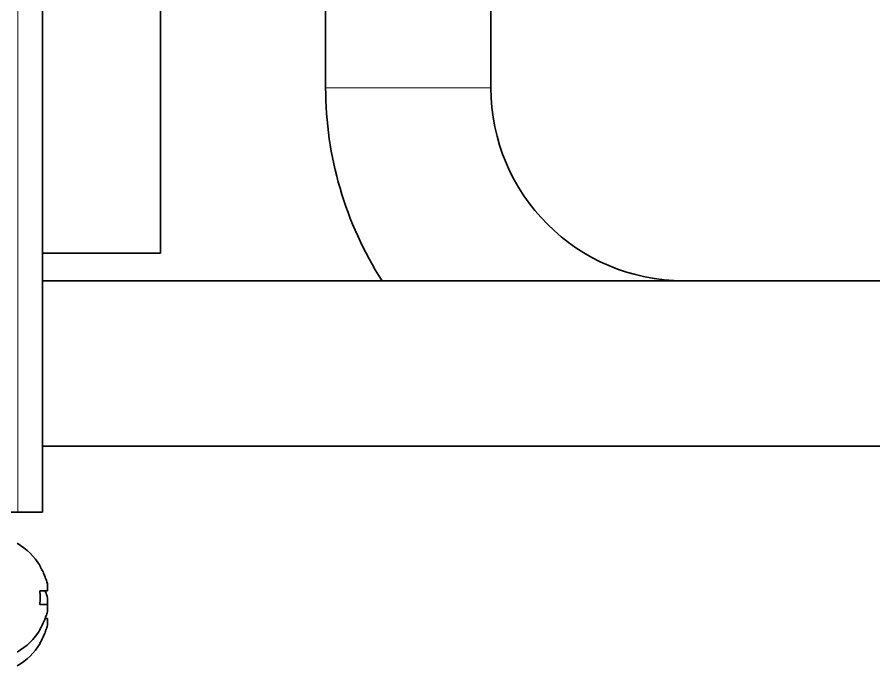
# Model space of a CAD drawing. Header units: inches. Extents: x -1096 to 3103, y -191 to 3207.
# Drawn here: x 701.1 to 763.3, y 1122.2 to 1169.3 of the extents above; entities that cross this region are included whole.
import ezdxf

# ---------------------------------------------------------------- set-up
doc = ezdxf.new("R2010")
doc.units = ezdxf.units.IN

msp = doc.modelspace()

# ---------------------------------------------------------------- linework, layer by layer
at = {"lineweight": 13}
for p, q in [((701.109, 1133.341), (701.109, 1211.339)), ((735.468, 1164.141), (723.468, 1164.141))]:
    msp.add_line(p, q, dxfattribs=at)
at = {"lineweight": 35}
for p, q in [((702.909, 1133.341), (702.909, 1209.541)), ((723.468, 1177.541), (723.468, 1164.141)), ((735.468, 1164.141), (735.468, 1177.541)), ((711.468, 1171.141), (711.468, 1152.141)), ((702.909, 1152.141), (711.468, 1152.141)), ((819.468, 1150.141), (702.911, 1150.141)), ((702.911, 1138.141), (819.468, 1138.141)), ((693.311, 1133.341), (701.109, 1133.341)), ((701.109, 1133.341), (702.909, 1133.341)), ((702.713, 1129.441), (702.746, 1129.441)), ((702.746, 1124.841), (702.713, 1124.841)), ((702.746, 1123.841), (702.713, 1123.841))]:
    msp.add_line(p, q, dxfattribs=at)
for centre, radius, start, end in [((749.468, 1164.141), 26, 180, 212.58), ((749.468, 1164.141), 14, 180, 270), ((698.648, 1126.942), 4.8, 31.58373, 59.69882), ((698.966, 1127.14), 3.78, 0.00345, 7.60407), ((698.966, 1127.141), 3.78, 352.39595, 359.99653), ((698.648, 1127.339), 4.8, 300.30118, 328.41865), ((698.648, 1126.339), 4.8, 300.30118, 328.41865)]:
    msp.add_arc(centre, radius, start, end, dxfattribs=at)
for points in [[(703.263, 1128.141), (703.25, 1128.195), (703.22, 1128.303), (703.169, 1128.465), (703.113, 1128.623), (703.052, 1128.779), (702.985, 1128.931), (702.911, 1129.087), (702.823, 1129.253), (702.752, 1129.377), (702.713, 1129.441)], [(703.263, 1127.641), (703.266, 1127.664), (703.272, 1127.712), (703.277, 1127.783), (703.28, 1127.855), (703.28, 1127.926), (703.277, 1127.998), (703.272, 1128.069), (703.266, 1128.117), (703.263, 1128.141)], [(703.263, 1126.641), (703.266, 1126.664), (703.272, 1126.712), (703.277, 1126.783), (703.28, 1126.855), (703.28, 1126.926), (703.277, 1126.998), (703.272, 1127.069), (703.266, 1127.117), (703.263, 1127.141)], [(703.263, 1126.641), (703.25, 1126.641), (703.22, 1126.641), (703.169, 1126.641), (703.113, 1126.641), (703.052, 1126.641), (702.985, 1126.641), (702.911, 1126.641), (702.823, 1126.641), (702.752, 1126.641), (702.713, 1126.641)], [(703.263, 1126.141), (703.267, 1126.167), (703.272, 1126.218), (703.277, 1126.292), (703.28, 1126.363), (703.279, 1126.433), (703.277, 1126.503), (703.271, 1126.572), (703.266, 1126.618), (703.263, 1126.641)], [(703.263, 1125.141), (703.267, 1125.167), (703.272, 1125.218), (703.277, 1125.292), (703.28, 1125.363), (703.279, 1125.433), (703.277, 1125.503), (703.271, 1125.572), (703.266, 1125.618), (703.263, 1125.641)]]:
    msp.add_open_spline(points, degree=3, dxfattribs=at)
for points, knots in [([(702.713, 1127.641), (702.837, 1127.641), (702.945, 1127.641), (703.083, 1127.641), (703.125, 1127.641), (703.2, 1127.641), (703.234, 1127.641), (703.263, 1127.641)], [0, 0, 0, 0, 0.5, 0.5, 0.75, 0.75, 1, 1, 1, 1]), ([(703.263, 1127.141), (703.25, 1127.195), (703.22, 1127.303), (703.169, 1127.465), (703.129, 1127.578), (703.106, 1127.638), (703.104, 1127.645)], [0, 0, 0, 0, 0.318307, 0.636613, 0.95492, 1, 1, 1, 1]), ([(702.713, 1124.841), (702.837, 1125.043), (702.945, 1125.253), (703.083, 1125.578), (703.125, 1125.688), (703.2, 1125.912), (703.234, 1126.025), (703.263, 1126.141)], [0, 0, 0, 0, 0.5, 0.5, 0.75, 0.75, 1, 1, 1, 1]), ([(703.263, 1125.641), (703.25, 1125.641), (703.22, 1125.641), (703.169, 1125.641), (703.129, 1125.641), (703.106, 1125.641), (703.104, 1125.641)], [0, 0, 0, 0, 0.318307, 0.636613, 0.95492, 1, 1, 1, 1]), ([(702.713, 1123.841), (702.837, 1124.043), (702.945, 1124.253), (703.083, 1124.578), (703.125, 1124.688), (703.2, 1124.912), (703.234, 1125.025), (703.263, 1125.141)], [0, 0, 0, 0, 0.5, 0.5, 0.75, 0.75, 1, 1, 1, 1])]:
    msp.add_open_spline(points, degree=3, knots=knots, dxfattribs=at)

doc.saveas('drawing.dxf')
